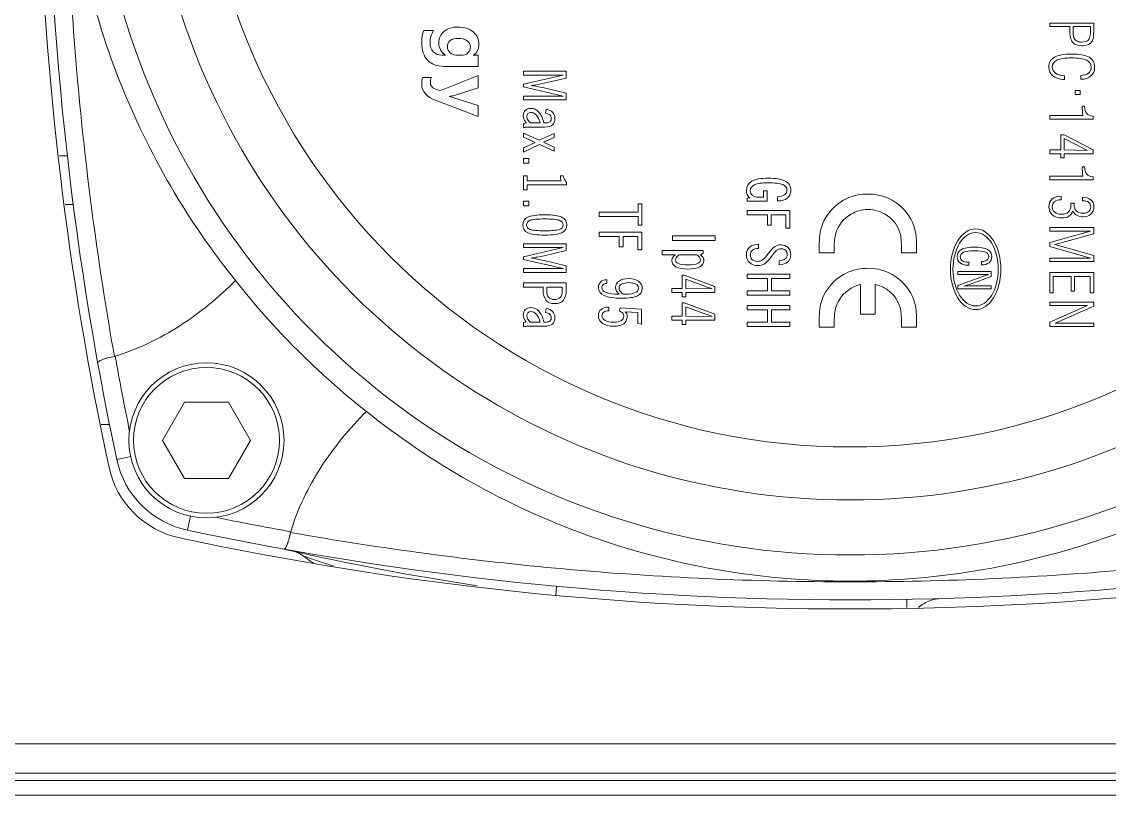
# Model space of a CAD drawing. Header units: millimetres. Extents: x 206 to 1899, y -454 to 296.
# Drawn here: x 625.14 to 628.843, y 49.663 to 52.297 of the extents above; entities that cross this region are included whole.
import ezdxf

# ---------------------------------------------------------------- set-up
doc = ezdxf.new("R2010")
doc.units = ezdxf.units.MM
doc.layers.add('细实线', color=7, linetype='Continuous', lineweight=15)

msp = doc.modelspace()

# ---------------------------------------------------------------- linework, layer by layer
at = {"layer": '细实线', "linetype": 'Continuous', "lineweight": 9}
for p, q in [((628.6401, 52.2925), (628.6401, 52.2805)), ((628.7899, 52.2925), (628.6401, 52.2925)), ((628.7899, 52.264), (628.7899, 52.2925)), ((626.542, 52.2676), (626.5095, 52.2676)), ((628.6401, 52.2805), (628.7085, 52.2805)), ((628.7085, 52.2805), (628.7085, 52.27)), ((628.7199, 52.2621), (628.7199, 52.2805)), ((628.7199, 52.2805), (628.7789, 52.2805)), ((628.7789, 52.2805), (628.7789, 52.266)), ((626.5825, 52.1833), (626.5714, 52.1833)), ((626.6366, 52.1829), (626.6252, 52.1829)), ((626.6935, 52.1833), (626.6776, 52.1833)), ((626.6935, 52.1453), (626.6935, 52.1833)), ((626.5775, 52.1453), (626.6935, 52.1453)), ((626.5355, 52.1074), (626.505, 52.1074)), ((626.5634, 52.0614), (626.6935, 52.1141)), ((626.6935, 52.0719), (626.6935, 52.1141)), ((626.8486, 52.1287), (626.8486, 52.1156)), ((626.994, 52.1287), (626.8486, 52.1287)), ((626.8486, 52.0846), (626.9836, 52.1156)), ((626.8486, 52.1156), (626.9836, 52.1156)), ((626.994, 52.1055), (626.9184, 52.0881)), ((626.994, 52.1055), (626.994, 52.1287)), ((628.6904, 52.1003), (628.6904, 52.113)), ((628.7466, 52.1141), (628.7467, 52.1013)), ((626.5463, 52.0686), (626.5634, 52.0614)), ((626.6935, 52.0719), (626.6118, 52.0465)), ((626.8486, 52.0846), (626.8486, 52.0754)), ((626.9836, 52.0441), (626.8486, 52.0754)), ((626.9182, 52.0717), (626.994, 52.0541)), ((626.6935, 51.9747), (626.5514, 52.0285)), ((626.5952, 52.0424), (626.5952, 52.043)), ((626.6116, 52.0385), (626.6935, 52.0124)), ((626.8486, 52.0441), (626.8486, 52.0308)), ((626.9836, 52.0441), (626.8486, 52.0441)), ((626.8486, 52.0308), (626.994, 52.0308)), ((626.994, 52.0308), (626.994, 52.0541)), ((628.7272, 52.0627), (628.7272, 52.0494)), ((628.7439, 52.0627), (628.7272, 52.0627)), ((628.7272, 52.0494), (628.7439, 52.0494)), ((628.7439, 52.0494), (628.7439, 52.0627)), ((626.6935, 51.9747), (626.6935, 52.0124)), ((626.9234, 51.9854), (626.9255, 51.9989)), ((628.759, 52.0095), (628.7514, 52.0095)), ((628.6401, 51.9782), (628.6401, 51.9659)), ((628.753, 51.9782), (628.6401, 51.9781)), ((628.6401, 51.9659), (628.7877, 51.9659)), ((628.7877, 51.9659), (628.7877, 51.9754)), ((626.8486, 51.9511), (626.8579, 51.9528)), ((626.8486, 51.9511), (626.8486, 51.9369)), ((626.8486, 51.9175), (626.8486, 51.9042)), ((626.8486, 51.9175), (626.9015, 51.8934)), ((626.9047, 51.9528), (626.8708, 51.9528)), ((626.8727, 51.9387), (626.9203, 51.9387)), ((626.9015, 51.8934), (626.9529, 51.9169)), ((626.9245, 51.9528), (626.918, 51.9528)), ((626.9529, 51.9024), (626.9529, 51.9169)), ((626.8886, 51.8857), (626.8486, 51.9042)), ((626.8486, 51.8679), (626.8886, 51.8857)), ((626.9529, 51.9024), (626.9163, 51.8868)), ((626.9163, 51.8868), (626.9529, 51.8698)), ((628.6785, 51.9116), (628.6785, 51.8605)), ((628.6894, 51.9116), (628.6785, 51.9116)), ((628.6894, 51.9116), (628.7877, 51.8605)), ((628.6894, 51.8605), (628.6894, 51.899)), ((628.7685, 51.8592), (628.6894, 51.899)), ((626.9033, 51.8793), (626.8486, 51.8531)), ((626.8486, 51.8679), (626.8486, 51.8531)), ((626.9529, 51.8565), (626.9033, 51.8793)), ((626.9529, 51.8565), (626.9529, 51.8698)), ((628.6401, 51.8605), (628.6401, 51.8477)), ((628.6785, 51.8605), (628.6401, 51.8605)), ((628.6401, 51.8477), (628.6785, 51.8477)), ((628.6785, 51.8477), (628.6785, 51.8342)), ((628.6894, 51.8605), (628.7685, 51.8592)), ((628.6894, 51.8342), (628.6894, 51.8477)), ((628.6894, 51.8477), (628.7877, 51.8477)), ((628.7877, 51.8477), (628.7877, 51.8605)), ((625.2685, 51.84), (625.2884, 51.8403)), ((625.2685, 51.8402), (625.295, 51.8403)), ((625.2884, 51.8403), (625.295, 51.8403)), ((626.8486, 51.8311), (626.8486, 51.8152)), ((626.8665, 51.8311), (626.8486, 51.8311)), ((626.8486, 51.8152), (626.8665, 51.8152)), ((626.8665, 51.8152), (626.8665, 51.8311)), ((628.6785, 51.8342), (628.6894, 51.8342)), ((626.8486, 51.7729), (626.8486, 51.7252)), ((626.8606, 51.7729), (626.8486, 51.7729)), ((626.8606, 51.7556), (626.8606, 51.7729)), ((626.9748, 51.7729), (626.976, 51.7556)), ((626.9831, 51.7729), (626.9748, 51.7729)), ((628.6401, 51.7716), (628.6401, 51.7593)), ((628.753, 51.7716), (628.6401, 51.7715)), ((628.759, 51.8029), (628.7514, 51.8029)), ((628.7877, 51.7593), (628.7877, 51.7688)), ((626.976, 51.7556), (626.8606, 51.7556)), ((626.8606, 51.7252), (626.8606, 51.7417)), ((626.8606, 51.7417), (626.9944, 51.7417)), ((626.9944, 51.7417), (626.9944, 51.7498)), ((628.6401, 51.7593), (628.7877, 51.7593)), ((626.8486, 51.7252), (626.8606, 51.7252)), ((627.6103, 51.696), (627.6188, 51.6976)), ((627.6103, 51.696), (627.6103, 51.6856)), ((627.6654, 51.6996), (627.6483, 51.6996)), ((627.6654, 51.7208), (627.6654, 51.6996)), ((627.6785, 51.7208), (627.6654, 51.7208)), ((627.6785, 51.6856), (627.6785, 51.7208)), ((627.7131, 51.7012), (627.7131, 51.6868)), ((628.6797, 51.6912), (628.6797, 51.7032)), ((628.7513, 51.6998), (628.7513, 51.6877)), ((625.2882, 51.6752), (625.315, 51.6752)), ((626.8486, 51.6858), (626.8486, 51.6699)), ((626.8665, 51.6858), (626.8486, 51.6858)), ((626.8486, 51.6699), (626.8665, 51.6699)), ((626.8665, 51.6699), (626.8665, 51.6858)), ((627.2388, 51.6775), (627.2388, 51.6484)), ((627.2513, 51.6775), (627.2388, 51.6775)), ((627.2513, 51.6045), (627.2513, 51.6775)), ((627.6103, 51.6856), (627.6785, 51.6856)), ((628.7232, 51.6797), (628.7122, 51.6797)), ((628.7232, 51.6789), (628.7232, 51.6797)), ((627.1059, 51.6484), (627.1059, 51.6337)), ((627.2388, 51.6484), (627.1059, 51.6484)), ((627.1059, 51.6337), (627.2388, 51.6337)), ((627.2388, 51.6337), (627.2388, 51.6045)), ((627.6103, 51.6547), (627.6103, 51.6398)), ((627.7557, 51.6547), (627.6103, 51.6547)), ((627.6103, 51.6398), (627.6789, 51.6398)), ((627.6789, 51.6398), (627.6789, 51.6044)), ((627.6921, 51.6044), (627.6921, 51.6398)), ((627.6921, 51.6398), (627.7422, 51.6398)), ((627.7422, 51.6398), (627.7422, 51.5938)), ((627.7557, 51.5938), (627.7557, 51.6547)), ((627.2388, 51.6045), (627.2513, 51.6045)), ((627.6789, 51.6044), (627.6921, 51.6044)), ((627.7422, 51.5938), (627.7557, 51.5938)), ((628.6401, 51.5959), (628.6401, 51.5838)), ((628.7899, 51.5959), (628.6401, 51.5959)), ((628.6401, 51.5838), (628.7792, 51.5838)), ((628.6401, 51.5448), (628.7792, 51.5838)), ((628.7899, 51.575), (628.7899, 51.5959)), ((627.1059, 51.5809), (627.1059, 51.566)), ((627.2513, 51.5809), (627.1059, 51.5809)), ((627.1059, 51.566), (627.1744, 51.566)), ((627.1744, 51.566), (627.1744, 51.5306)), ((627.1877, 51.5306), (627.1877, 51.566)), ((627.1877, 51.566), (627.2378, 51.566)), ((627.2378, 51.566), (627.2378, 51.52)), ((627.2513, 51.52), (627.2513, 51.5809)), ((627.3558, 51.5675), (627.3558, 51.5527)), ((627.5012, 51.5675), (627.3558, 51.5675)), ((627.3558, 51.5527), (627.5012, 51.5527)), ((627.5012, 51.5527), (627.5012, 51.5675)), ((628.7899, 51.575), (628.6576, 51.5382)), ((626.8486, 51.541), (626.8486, 51.5279)), ((626.994, 51.541), (626.8486, 51.541)), ((626.8486, 51.5279), (626.9836, 51.5279)), ((626.8486, 51.4969), (626.9836, 51.5279)), ((626.994, 51.5178), (626.9184, 51.5004)), ((626.994, 51.5178), (626.994, 51.541)), ((627.1744, 51.5306), (627.1877, 51.5306)), ((627.2378, 51.52), (627.2513, 51.52)), ((627.3208, 51.518), (627.3208, 51.5039)), ((627.4602, 51.518), (627.3208, 51.518)), ((627.4602, 51.5085), (627.4602, 51.518)), ((627.6489, 51.5254), (627.6489, 51.5395)), ((627.855, 51.51), (627.9061, 51.51)), ((628.1356, 51.5209), (628.1356, 51.51)), ((628.1356, 51.51), (628.1871, 51.51)), ((628.6401, 51.5448), (628.6401, 51.5313)), ((628.7792, 51.4925), (628.6401, 51.5313)), ((628.6576, 51.5382), (628.7899, 51.5012)), ((626.8486, 51.4969), (626.8486, 51.4877)), ((626.9836, 51.4564), (626.8486, 51.4877)), ((626.9182, 51.484), (626.994, 51.4664)), ((627.3208, 51.5039), (627.3654, 51.5039)), ((627.3794, 51.5039), (627.4377, 51.5039)), ((627.4602, 51.5085), (627.4507, 51.5039)), ((627.7191, 51.4831), (627.7191, 51.4695)), ((628.3645, 51.4785), (628.3623, 51.4785)), ((628.3645, 51.468), (628.3645, 51.4785)), ((628.4074, 51.4804), (628.4074, 51.4691)), ((628.6401, 51.4925), (628.6401, 51.4805)), ((628.7792, 51.4925), (628.6401, 51.4925)), ((628.6401, 51.4805), (628.7899, 51.4805)), ((628.7899, 51.4805), (628.7899, 51.5012)), ((626.8486, 51.4564), (626.8486, 51.4431)), ((626.9836, 51.4564), (626.8486, 51.4564)), ((626.8486, 51.4431), (626.994, 51.4431)), ((626.994, 51.4431), (626.994, 51.4664)), ((627.6103, 51.4376), (627.6103, 51.4227)), ((627.7557, 51.4376), (627.6103, 51.4376)), ((627.7557, 51.4227), (627.7557, 51.4376)), ((628.3275, 51.4464), (628.3275, 51.4362)), ((628.4406, 51.4464), (628.3275, 51.4464)), ((628.3275, 51.4362), (628.4318, 51.4362)), ((628.3621, 51.468), (628.3645, 51.468)), ((628.4406, 51.4295), (628.4406, 51.4464)), ((628.6401, 51.4429), (628.6401, 51.3742)), ((628.7899, 51.4429), (628.6401, 51.4429)), ((628.7899, 51.3742), (628.7899, 51.4429)), ((626.8486, 51.4084), (626.8486, 51.3935)), ((626.994, 51.4084), (626.8486, 51.4084)), ((626.994, 51.384), (626.994, 51.4084)), ((627.132, 51.406), (627.132, 51.4186)), ((627.3884, 51.434), (627.3884, 51.3887)), ((627.3957, 51.434), (627.3884, 51.434)), ((627.3957, 51.434), (627.5002, 51.3951)), ((627.401, 51.3887), (627.401, 51.4199)), ((627.4657, 51.3962), (627.401, 51.4199)), ((627.6103, 51.4227), (627.6795, 51.4227)), ((627.6795, 51.4227), (627.6795, 51.3805)), ((627.6933, 51.3805), (627.6933, 51.4227)), ((627.6933, 51.4227), (627.7557, 51.4227)), ((627.9954, 51.4019), (627.9954, 51.3018)), ((628.0454, 51.3018), (628.0454, 51.4021)), ((628.3275, 51.3991), (628.4056, 51.4276)), ((628.3275, 51.3991), (628.3275, 51.3877)), ((628.4406, 51.4295), (628.3764, 51.4061)), ((628.6518, 51.3742), (628.6518, 51.4295)), ((628.6518, 51.4295), (628.7127, 51.4295)), ((628.7127, 51.4295), (628.7127, 51.3798)), ((628.7242, 51.3798), (628.7242, 51.4295)), ((628.7242, 51.4295), (628.7783, 51.4295)), ((628.7783, 51.4295), (628.7783, 51.3742)), ((626.8486, 51.3935), (626.9151, 51.3935)), ((626.9151, 51.3935), (626.9151, 51.384)), ((626.9274, 51.3808), (626.9274, 51.3935)), ((626.9274, 51.3935), (626.9805, 51.3935)), ((626.9805, 51.3935), (626.9805, 51.3808)), ((627.1882, 51.3699), (627.1875, 51.37)), ((627.3534, 51.3887), (627.3534, 51.3749)), ((627.3884, 51.3887), (627.3534, 51.3887)), ((627.3534, 51.3749), (627.3884, 51.3749)), ((627.3884, 51.3749), (627.3884, 51.3598)), ((627.401, 51.3887), (627.4902, 51.3874)), ((627.401, 51.3598), (627.401, 51.3749)), ((627.401, 51.3749), (627.5002, 51.3749)), ((627.4902, 51.3881), (627.4902, 51.3874)), ((627.5002, 51.3749), (627.5002, 51.3951)), ((627.6103, 51.3805), (627.6103, 51.3656)), ((627.6795, 51.3805), (627.6103, 51.3805)), ((627.6103, 51.3656), (627.7557, 51.3656)), ((627.7557, 51.3805), (627.6933, 51.3805)), ((627.7557, 51.3656), (627.7557, 51.3805)), ((628.3275, 51.3877), (628.4406, 51.3877)), ((628.4406, 51.3979), (628.373, 51.3979)), ((628.4406, 51.3877), (628.4406, 51.3979)), ((628.6401, 51.3742), (628.6518, 51.3742)), ((628.7127, 51.3798), (628.7242, 51.3798)), ((628.7783, 51.3742), (628.7899, 51.3742)), ((627.1392, 51.3252), (627.1375, 51.3252)), ((627.1392, 51.3128), (627.1392, 51.3252)), ((627.3884, 51.3598), (627.401, 51.3598)), ((627.3884, 51.34), (627.3884, 51.2948)), ((627.3957, 51.34), (627.3884, 51.34)), ((627.3957, 51.34), (627.5002, 51.3011)), ((627.401, 51.2948), (627.401, 51.3259)), ((627.4657, 51.3022), (627.401, 51.3259)), ((627.6103, 51.331), (627.6103, 51.3161)), ((627.7557, 51.331), (627.6103, 51.331)), ((627.7557, 51.3161), (627.7557, 51.331)), ((628.6401, 51.3424), (628.6401, 51.3305)), ((628.7899, 51.3424), (628.6401, 51.3424)), ((628.6401, 51.3305), (628.7683, 51.3305)), ((628.6401, 51.2737), (628.7683, 51.3305)), ((628.7899, 51.3281), (628.6592, 51.271)), ((628.7899, 51.3281), (628.7899, 51.3424)), ((626.9234, 51.307), (626.9255, 51.3206)), ((627.1756, 51.3115), (627.1776, 51.3226)), ((627.1776, 51.3226), (627.2503, 51.3178)), ((627.2376, 51.3068), (627.1949, 51.309)), ((627.2376, 51.3068), (627.2376, 51.2691)), ((627.2503, 51.2677), (627.2503, 51.3178)), ((627.3534, 51.2948), (627.3534, 51.2809)), ((627.3884, 51.2948), (627.3534, 51.2948)), ((627.401, 51.2948), (627.4902, 51.2934)), ((627.4902, 51.2941), (627.4902, 51.2934)), ((627.5002, 51.2809), (627.5002, 51.3011)), ((627.6103, 51.3161), (627.6795, 51.3161)), ((627.6795, 51.3161), (627.6795, 51.2738)), ((627.6933, 51.2738), (627.6933, 51.3161)), ((627.6933, 51.3161), (627.7557, 51.3161)), ((627.9954, 51.3018), (628.0454, 51.3018)), ((626.8486, 51.2728), (626.8579, 51.2745)), ((626.8486, 51.2728), (626.8486, 51.2586)), ((626.9047, 51.2745), (626.8708, 51.2745)), ((626.8727, 51.2604), (626.9203, 51.2604)), ((626.9245, 51.2745), (626.918, 51.2745)), ((627.2503, 51.2677), (627.2376, 51.2691)), ((627.3534, 51.2809), (627.3884, 51.2809)), ((627.3884, 51.2809), (627.3884, 51.2658)), ((627.3884, 51.2658), (627.401, 51.2658)), ((627.401, 51.2658), (627.401, 51.2809)), ((627.401, 51.2809), (627.5002, 51.2809)), ((627.6103, 51.2738), (627.6103, 51.2589)), ((627.6795, 51.2738), (627.6103, 51.2738)), ((627.6103, 51.2589), (627.7557, 51.2589)), ((627.7557, 51.2738), (627.6933, 51.2738)), ((627.7557, 51.2589), (627.7557, 51.2738)), ((627.855, 51.2571), (627.9061, 51.2571)), ((628.1356, 51.2681), (628.1356, 51.2571)), ((628.1356, 51.2571), (628.1871, 51.2571)), ((628.6401, 51.2737), (628.6401, 51.2591)), ((628.6401, 51.2591), (628.7899, 51.2591)), ((628.7899, 51.271), (628.6592, 51.271)), ((628.7899, 51.2591), (628.7899, 51.271)), ((625.694, 51.0011), (625.6192, 50.8715)), ((625.694, 51.0011), (625.8438, 51.0011)), ((625.9187, 50.8715), (625.8438, 51.0011)), ((625.4387, 50.9252), (625.4104, 50.9252)), ((625.6192, 50.8715), (625.694, 50.7418)), ((625.8438, 50.7418), (625.9187, 50.8715)), ((625.4633, 50.8064), (625.5113, 50.8166)), ((625.8438, 50.7418), (625.694, 50.7418)), ((625.7039, 50.5658), (625.714, 50.6135)), ((626.9611, 50.3745), (626.9583, 50.3439)), ((628.1539, 50.3301), (628.1539, 50.3021)), ((637.0102, 49.8377), (622.5789, 49.8377)), ((622.5289, 49.7377), (637.0602, 49.7377)), ((622.5039, 49.7127), (637.0852, 49.7127)), ((593.6477, 49.6627), (668.7977, 49.6627))]:
    msp.add_line(p, q, dxfattribs=at)
for centre, radius in [((627.9602, 53.0627), 2.2138), ((625.7689, 50.8715), 0.2641), ((625.7689, 50.8715), 0.2484)]:
    msp.add_circle(centre, radius, dxfattribs=at)
for centre, radius, start, end in [((636.0648, 53.0627), 10.839, 167.985, 192.015), ((627.9602, 53.0627), 2.5816, 132.7355, 47.2645), ((627.9602, 53.0627), 2.3942, 132.7355, 47.2645), ((636.0648, 53.0627), 10.8702, 170.90255, 192.125), ((626.7815, 52.731), 0.6576, 278.099, 280.0633), ((626.7939, 51.5417), 0.5444, 76.8036, 79.2576), ((626.8178, 52.5208), 0.4442, 280.1895, 283.0913), ((628.8997, 52.001), 0.1485, 184.3841, 188.8235), ((628.8997, 51.7944), 0.1485, 184.3841, 188.8235), ((626.7815, 52.1433), 0.6576, 278.099, 280.0633), ((626.7939, 50.954), 0.5444, 76.8036, 79.2576), ((626.8178, 51.9331), 0.4442, 280.1895, 283.0913), ((627.9602, 53.0627), 2.6629, 218.2048, 231.7952), ((628.3666, 51.1905), 0.2073, 92.2094, 95.084), ((625.4507, 51.1817), 0.0247, 280.7422, 287.0259), ((636.0648, 53.0627), 10.7765, 190.17966, 191.56523), ((625.7689, 50.8715), 0.3125, 192.015, 257.985), ((625.7426, 50.8451), 0.3125, 192.125, 257.875), ((627.9602, 61.1673), 10.7765, 258.43385, 259.82034), ((627.9602, 61.1673), 10.839, 257.985, 282.015), ((626.0792, 50.5533), 0.0247, 162.9753, 169.2591), ((627.9602, 61.1673), 10.8702, 257.875, 282.125), ((628.0727, 59.483), 9.2109, 257.20193, 261.37319), ((626.0265, 50.3752), 0.125, 55.0175, 79.8417), ((627.9602, 53.1386), 3.2478, 235.0175, 235.7687)]:
    msp.add_arc(centre, radius, start, end, dxfattribs=at)
for major_axis, ratio in [((0, 0.1375), 0.624011), ((0, 0.125), 0.618015)]:
    msp.add_ellipse((628.3879, 51.4544), major_axis=major_axis, ratio=ratio, dxfattribs=at)
for points, knots in [([(625.4553, 51.1575), (625.4051, 51.4407), (625.3251, 52.022), (625.2924, 52.608), (625.2881, 52.9065)], [0, 0, 0, 0, 0.490727, 1, 1, 1, 1]), ([(625.8677, 51.4158), (625.7868, 51.5165), (625.6367, 51.7347), (625.4611, 52.0973), (625.3408, 52.4922), (625.3025, 52.7675), (625.2942, 52.9063)], [0, 0, 0, 0, 0.239048, 0.488049, 0.742647, 1, 1, 1, 1]), ([(626.5828, 52.1836), (626.5827, 52.1836), (626.5826, 52.1837), (626.5824, 52.1838), (626.5674, 52.193), (626.5599, 52.2067), (626.5599, 52.2249)], [0, 0, 0, 0, 0.004921, 0.005645, 0.011965, 1, 1, 1, 1]), ([(626.6966, 52.2199), (626.6966, 52.2039), (626.6903, 52.1918), (626.6777, 52.1837), (626.6775, 52.1836), (626.6774, 52.1836), (626.6773, 52.1835)], [0, 0, 0, 0, 0.984278, 0.994122, 0.994762, 1, 1, 1, 1]), ([(628.7724, 51.6822), (628.7675, 51.6859), (628.7606, 51.6878), (628.7515, 51.6877), (628.7513, 51.6877)], [0, 0, 0, 0, 0.978096, 1, 1, 1, 1]), ([(625.4579, 51.1581), (625.5356, 51.1819), (625.684, 51.254), (625.81, 51.3585), (625.8677, 51.4158)], [0, 0, 0, 0, 0.499717, 1, 1, 1, 1]), ([(625.4553, 51.1575), (625.4477, 51.1561), (625.4367, 51.1536), (625.423, 51.1495), (625.4145, 51.1465), (625.4076, 51.1435), (625.4026, 51.1406), (625.3994, 51.138), (625.3985, 51.1358), (625.3986, 51.1349)], [0, 0, 0, 0, 0.371411, 0.537743, 0.683356, 0.803833, 0.896081, 0.959565, 1, 1, 1, 1]), ([(626.3133, 50.9702), (626.256, 50.9125), (626.1774, 50.8176), (626.0974, 50.6755), (626.0675, 50.5994), (626.0556, 50.5605)], [0, 0, 0, 0, 0.499734, 0.749889, 1, 1, 1, 1]), ([(626.3133, 50.9702), (626.4236, 50.8816), (626.6643, 50.7186), (627.0662, 50.5346), (627.5042, 50.4185), (627.9601, 50.3789), (628.4161, 50.4185), (628.8541, 50.5346), (629.2561, 50.7186), (629.4968, 50.8816), (629.6071, 50.9702)], [0, 0, 0, 0, 0.119453, 0.244093, 0.371466, 0.499989, 0.628515, 0.755891, 0.880538, 1, 1, 1, 1]), ([(626.0324, 50.5012), (626.0332, 50.501), (626.0354, 50.502), (626.038, 50.5052), (626.0409, 50.5102), (626.0439, 50.517), (626.047, 50.5256), (626.051, 50.5393), (626.0535, 50.5502), (626.0549, 50.5579)], [0, 0, 0, 0, 0.040433, 0.103914, 0.196159, 0.316638, 0.462256, 0.628595, 1, 1, 1, 1]), ([(629.8654, 50.5579), (629.5571, 50.5032), (628.9236, 50.4183), (627.9602, 50.3749), (626.9967, 50.4183), (626.3633, 50.5032), (626.0549, 50.5579)], [0, 0, 0, 0, 0.245354, 0.500004, 0.754655, 1, 1, 1, 1]), ([(626.0981, 50.4776), (626.1013, 50.4766), (626.1124, 50.4727), (626.1342, 50.4654), (626.1649, 50.4551), (626.1878, 50.4476), (626.1999, 50.4437)], [0, 0, 0, 0, 0.09324, 0.327423, 0.642717, 1, 1, 1, 1]), ([(628.1929, 50.3021), (628.2042, 50.3117), (628.2297, 50.3268), (628.2587, 50.3325), (628.2727, 50.3329)], [0, 0, 0, 0, 0.514638, 1, 1, 1, 1])]:
    msp.add_open_spline(points, degree=3, knots=knots, dxfattribs=at)
for points in [[(626.5019, 52.2256), (626.5019, 52.2432), (626.5044, 52.2572), (626.5095, 52.2676)], [(626.542, 52.2676), (626.5341, 52.254), (626.5302, 52.2404), (626.5302, 52.2267)], [(626.5599, 52.2249), (626.5599, 52.2413), (626.5658, 52.2545), (626.5775, 52.2643)], [(626.5775, 52.2643), (626.5892, 52.2742), (626.6049, 52.2791), (626.6245, 52.2791)], [(626.6245, 52.2791), (626.6464, 52.2791), (626.6639, 52.2736), (626.677, 52.2628)], [(626.677, 52.2628), (626.6901, 52.2519), (626.6966, 52.2376), (626.6966, 52.2199)], [(628.718, 52.2274), (628.7117, 52.2355), (628.7085, 52.2497), (628.7085, 52.27)], [(628.7199, 52.2621), (628.7199, 52.256), (628.7204, 52.2512), (628.7211, 52.2478)], [(628.7725, 52.2354), (628.7768, 52.2405), (628.7789, 52.2507), (628.7789, 52.266)], [(628.7899, 52.264), (628.7899, 52.253), (628.7893, 52.245), (628.7881, 52.24)], [(626.5215, 52.166), (626.5085, 52.1798), (626.5019, 52.1997), (626.5019, 52.2256)], [(626.5302, 52.2267), (626.5302, 52.2131), (626.5339, 52.2024), (626.5411, 52.1947)], [(626.599, 52.2328), (626.5924, 52.2276), (626.5891, 52.2207), (626.5891, 52.2122)], [(626.6259, 52.2406), (626.6145, 52.2406), (626.6056, 52.238), (626.599, 52.2328)], [(626.6565, 52.2325), (626.6492, 52.2379), (626.6391, 52.2406), (626.6259, 52.2406)], [(626.6674, 52.2105), (626.6674, 52.2198), (626.6638, 52.2271), (626.6565, 52.2325)], [(628.7505, 52.2153), (628.7352, 52.2153), (628.7244, 52.2194), (628.718, 52.2274)], [(628.7211, 52.2478), (628.7219, 52.2444), (628.7232, 52.2413), (628.7249, 52.2387)], [(628.7249, 52.2387), (628.7273, 52.235), (628.7305, 52.2323), (628.7345, 52.2305)], [(628.7345, 52.2305), (628.7386, 52.2287), (628.7435, 52.2278), (628.7493, 52.2278)], [(628.7493, 52.2278), (628.7605, 52.2278), (628.7683, 52.2303), (628.7725, 52.2354)], [(628.7688, 52.2184), (628.7635, 52.2163), (628.7574, 52.2153), (628.7505, 52.2153)], [(628.7817, 52.2274), (628.7784, 52.2235), (628.774, 52.2205), (628.7688, 52.2184)], [(628.7881, 52.24), (628.7868, 52.235), (628.7847, 52.2309), (628.7817, 52.2274)], [(626.5411, 52.1947), (626.5484, 52.1871), (626.5585, 52.1833), (626.5714, 52.1833)], [(626.5891, 52.2122), (626.5891, 52.2035), (626.5925, 52.1965), (626.5991, 52.1911)], [(626.5991, 52.1911), (626.6059, 52.1856), (626.6145, 52.1829), (626.6252, 52.1829)], [(626.6366, 52.1829), (626.6453, 52.1829), (626.6526, 52.1855), (626.6585, 52.1908)], [(626.6585, 52.1908), (626.6644, 52.196), (626.6674, 52.2025), (626.6674, 52.2105)], [(628.6371, 52.1427), (628.6371, 52.1579), (628.6434, 52.1691), (628.656, 52.1762)], [(628.656, 52.1762), (628.6686, 52.1834), (628.6883, 52.187), (628.7152, 52.187)], [(628.7152, 52.187), (628.7419, 52.187), (628.7616, 52.1834), (628.7742, 52.1762)], [(628.7742, 52.1762), (628.7867, 52.1691), (628.793, 52.1579), (628.793, 52.1427)], [(626.5775, 52.1453), (626.5533, 52.1453), (626.5347, 52.1522), (626.5215, 52.166)], [(628.6506, 52.1128), (628.6416, 52.12), (628.6371, 52.13), (628.6371, 52.1427)], [(628.6649, 52.1663), (628.6541, 52.1612), (628.6487, 52.1533), (628.6487, 52.1427)], [(628.6487, 52.1427), (628.6487, 52.1341), (628.6524, 52.1272), (628.6596, 52.122)], [(628.7151, 52.1739), (628.6924, 52.1739), (628.6757, 52.1713), (628.6649, 52.1663)], [(628.7653, 52.1663), (628.7546, 52.1713), (628.7379, 52.1739), (628.7151, 52.1739)], [(628.7815, 52.1427), (628.7815, 52.1533), (628.7761, 52.1612), (628.7653, 52.1663)], [(628.7723, 52.1224), (628.7785, 52.1274), (628.7815, 52.1342), (628.7815, 52.1427)], [(628.793, 52.1427), (628.793, 52.1301), (628.7889, 52.1201), (628.7807, 52.1128)], [(626.5019, 52.0846), (626.5019, 52.0944), (626.503, 52.102), (626.505, 52.1074)], [(626.5355, 52.1074), (626.5326, 52.1023), (626.5312, 52.0967), (626.5312, 52.0906)], [(628.6904, 52.1003), (628.6728, 52.1015), (628.6596, 52.1056), (628.6506, 52.1128)], [(628.6596, 52.122), (628.6668, 52.1168), (628.6771, 52.1138), (628.6904, 52.113)], [(628.7466, 52.1141), (628.7577, 52.1147), (628.7663, 52.1174), (628.7723, 52.1224)], [(628.7807, 52.1128), (628.7725, 52.1054), (628.7612, 52.1016), (628.7467, 52.1013)], [(626.5514, 52.0285), (626.5184, 52.0409), (626.5019, 52.0596), (626.5019, 52.0846)], [(626.5312, 52.0906), (626.5312, 52.0802), (626.5362, 52.0729), (626.5463, 52.0686)], [(626.8741, 52.08), (626.881, 52.0791), (626.888, 52.0779), (626.8954, 52.0766)], [(626.6118, 52.0465), (626.6068, 52.0449), (626.6013, 52.0438), (626.5952, 52.043)], [(626.5952, 52.0424), (626.5993, 52.0418), (626.6048, 52.0405), (626.6116, 52.0385)], [(626.8475, 51.9767), (626.8475, 51.9846), (626.8499, 51.9908), (626.8546, 51.9953)], [(626.8546, 51.9953), (626.8593, 51.9998), (626.8657, 52.0021), (626.8739, 52.0021)], [(626.8739, 52.0021), (626.8841, 52.0021), (626.893, 51.9979), (626.9005, 51.9894)], [(626.9255, 51.9989), (626.9352, 51.9973), (626.9425, 51.9939), (626.9476, 51.9888)], [(628.7511, 52.0015), (628.7511, 52.0036), (628.7511, 52.0053), (628.7512, 52.0063)], [(628.7517, 51.9897), (628.7514, 51.9935), (628.7512, 51.9974), (628.7511, 52.0015)], [(628.7512, 52.0063), (628.7512, 52.0074), (628.7513, 52.0085), (628.7514, 52.0095)], [(628.759, 52.0095), (628.7595, 51.9982), (628.7618, 51.9899), (628.7662, 51.9847)], [(626.8502, 51.964), (626.8484, 51.9681), (626.8475, 51.9723), (626.8475, 51.9767)], [(626.8579, 51.9528), (626.8546, 51.9562), (626.852, 51.96), (626.8502, 51.964)], [(626.8636, 51.9843), (626.861, 51.9816), (626.8596, 51.9784), (626.8596, 51.9743)], [(626.8596, 51.9743), (626.8596, 51.9712), (626.8606, 51.9677), (626.8625, 51.964)], [(626.8625, 51.964), (626.8644, 51.9603), (626.8672, 51.9565), (626.8708, 51.9528)], [(626.8737, 51.9882), (626.8696, 51.9882), (626.8663, 51.9869), (626.8636, 51.9843)], [(626.8928, 51.9789), (626.8873, 51.9851), (626.881, 51.9882), (626.8737, 51.9882)], [(626.9047, 51.9528), (626.9022, 51.964), (626.8982, 51.9727), (626.8928, 51.9789)], [(626.9005, 51.9894), (626.9081, 51.981), (626.9139, 51.9688), (626.918, 51.9528)], [(626.9385, 51.9796), (626.9355, 51.9822), (626.9305, 51.9841), (626.9234, 51.9854)], [(626.9245, 51.9528), (626.9312, 51.9528), (626.9359, 51.954), (626.9388, 51.9565)], [(626.9431, 51.9684), (626.9431, 51.9732), (626.9416, 51.977), (626.9385, 51.9796)], [(626.9388, 51.9565), (626.9417, 51.9589), (626.9431, 51.9629), (626.9431, 51.9684)], [(626.9552, 51.9687), (626.9552, 51.9582), (626.9524, 51.9506), (626.947, 51.9458)], [(626.9476, 51.9888), (626.9526, 51.9836), (626.9552, 51.977), (626.9552, 51.9687)], [(628.7662, 51.9847), (628.7705, 51.9795), (628.7777, 51.9764), (628.7877, 51.9754)], [(626.8604, 51.9383), (626.8564, 51.938), (626.8525, 51.9376), (626.8486, 51.9369)], [(626.8727, 51.9387), (626.8685, 51.9387), (626.8644, 51.9386), (626.8604, 51.9383)], [(626.947, 51.9458), (626.9415, 51.9411), (626.9327, 51.9387), (626.9203, 51.9387)], [(626.9831, 51.7729), (626.9847, 51.7681), (626.9864, 51.7638), (626.9883, 51.76)], [(628.7511, 51.7949), (628.7511, 51.797), (628.7511, 51.7987), (628.7512, 51.7997)], [(628.7517, 51.7831), (628.7514, 51.7869), (628.7512, 51.7908), (628.7511, 51.7949)], [(628.7512, 51.7997), (628.7512, 51.8008), (628.7513, 51.8019), (628.7514, 51.8029)], [(628.759, 51.8029), (628.7595, 51.7916), (628.7618, 51.7833), (628.7662, 51.7781)], [(628.7662, 51.7781), (628.7705, 51.7729), (628.7777, 51.7698), (628.7877, 51.7688)], [(626.9883, 51.76), (626.9901, 51.7562), (626.9922, 51.7528), (626.9944, 51.7498)], [(627.6075, 51.7229), (627.6075, 51.7368), (627.6136, 51.7471), (627.6259, 51.754)], [(627.6352, 51.7421), (627.6256, 51.7377), (627.6207, 51.7308), (627.6207, 51.7212)], [(627.6259, 51.754), (627.6382, 51.761), (627.6566, 51.7644), (627.6811, 51.7644)], [(627.6815, 51.7487), (627.6603, 51.7487), (627.6449, 51.7465), (627.6352, 51.7421)], [(627.6811, 51.7644), (627.7076, 51.7644), (627.7272, 51.761), (627.7398, 51.7543)], [(627.731, 51.7427), (627.7212, 51.7467), (627.7047, 51.7487), (627.6815, 51.7487)], [(627.7456, 51.723), (627.7456, 51.7321), (627.7408, 51.7387), (627.731, 51.7427)], [(627.7398, 51.7543), (627.7524, 51.7475), (627.7587, 51.737), (627.7587, 51.7227)], [(627.6102, 51.7086), (627.6084, 51.7127), (627.6075, 51.7175), (627.6075, 51.7229)], [(627.6188, 51.6976), (627.6149, 51.7009), (627.6121, 51.7045), (627.6102, 51.7086)], [(627.6207, 51.7212), (627.6207, 51.7145), (627.6232, 51.7092), (627.6281, 51.7054)], [(627.6281, 51.7054), (627.633, 51.7015), (627.6397, 51.6996), (627.6483, 51.6996)], [(627.7131, 51.7012), (627.7237, 51.7018), (627.7318, 51.7039), (627.7373, 51.7076)], [(627.7466, 51.6964), (627.7385, 51.69), (627.7273, 51.6868), (627.7131, 51.6868)], [(627.7373, 51.7076), (627.7429, 51.7113), (627.7456, 51.7164), (627.7456, 51.723)], [(627.7587, 51.7227), (627.7587, 51.7116), (627.7547, 51.7028), (627.7466, 51.6964)], [(627.8913, 51.6495), (627.9089, 51.6714), (627.9306, 51.6876), (627.9563, 51.6982)], [(627.9563, 51.6982), (627.9759, 51.7062), (627.9972, 51.7103), (628.0202, 51.7103)], [(628.0202, 51.7103), (628.0697, 51.7103), (628.1109, 51.6926), (628.1439, 51.6573)], [(628.6485, 51.6935), (628.656, 51.6999), (628.6664, 51.7031), (628.6797, 51.7032)], [(628.7513, 51.6998), (628.7638, 51.6995), (628.7735, 51.6965), (628.7804, 51.6907)], [(628.0204, 51.6575), (627.9998, 51.6575), (627.981, 51.6524), (627.964, 51.6422)], [(628.0876, 51.6365), (628.068, 51.6505), (628.0456, 51.6575), (628.0204, 51.6575)], [(628.6373, 51.6672), (628.6373, 51.6784), (628.641, 51.6872), (628.6485, 51.6935)], [(628.6489, 51.6391), (628.6412, 51.6459), (628.6373, 51.6553), (628.6373, 51.6672)], [(628.657, 51.6845), (628.6515, 51.6802), (628.6487, 51.6744), (628.6487, 51.667)], [(628.6487, 51.667), (628.6487, 51.6593), (628.6516, 51.6532), (628.6574, 51.6486)], [(628.6797, 51.6912), (628.67, 51.691), (628.6624, 51.6887), (628.657, 51.6845)], [(628.7046, 51.6494), (628.7097, 51.6545), (628.7123, 51.6625), (628.7123, 51.6734)], [(628.7123, 51.6773), (628.7122, 51.6782), (628.7122, 51.679), (628.7122, 51.6797)], [(628.7123, 51.6773), (628.7123, 51.6764), (628.7123, 51.6751), (628.7123, 51.6734)], [(628.7232, 51.6789), (628.7232, 51.6673), (628.7256, 51.6587), (628.7306, 51.6533)], [(628.7797, 51.6666), (628.7797, 51.6733), (628.7773, 51.6785), (628.7724, 51.6822)], [(628.773, 51.6508), (628.7774, 51.6546), (628.7797, 51.6599), (628.7797, 51.6666)], [(628.7804, 51.6907), (628.7873, 51.685), (628.7907, 51.6771), (628.7907, 51.667)], [(628.7907, 51.667), (628.7907, 51.6567), (628.7874, 51.6485), (628.7807, 51.6423)], [(626.8461, 51.6052), (626.8461, 51.6177), (626.8517, 51.6265), (626.8628, 51.6318)], [(626.8716, 51.621), (626.8629, 51.6181), (626.8586, 51.6128), (626.8586, 51.6052)], [(626.8628, 51.6318), (626.874, 51.637), (626.8933, 51.6396), (626.9208, 51.6396)], [(626.9208, 51.6256), (626.8966, 51.6256), (626.8802, 51.6241), (626.8716, 51.621)], [(626.9208, 51.6396), (626.9484, 51.6396), (626.9678, 51.637), (626.9789, 51.6317)], [(626.9699, 51.621), (626.9613, 51.6241), (626.9449, 51.6256), (626.9208, 51.6256)], [(626.9829, 51.6052), (626.9829, 51.6128), (626.9786, 51.6181), (626.9699, 51.621)], [(626.9789, 51.6317), (626.99, 51.6265), (626.9956, 51.6176), (626.9956, 51.6052)], [(627.8572, 51.5693), (627.8602, 51.5984), (627.8716, 51.6252), (627.8913, 51.6495)], [(627.964, 51.6422), (627.938, 51.6266), (627.9208, 51.6048), (627.9121, 51.5768)], [(628.1309, 51.5756), (628.1237, 51.6008), (628.1092, 51.6212), (628.0876, 51.6365)], [(628.1439, 51.6573), (628.1689, 51.6302), (628.1829, 51.5993), (628.1856, 51.5647)], [(628.681, 51.6288), (628.6674, 51.6288), (628.6568, 51.6322), (628.6489, 51.6391)], [(628.6574, 51.6486), (628.6632, 51.644), (628.6709, 51.6417), (628.6806, 51.6417)], [(628.6806, 51.6417), (628.6915, 51.6417), (628.6995, 51.6443), (628.7046, 51.6494)], [(628.7054, 51.6347), (628.6992, 51.6308), (628.691, 51.6288), (628.681, 51.6288)], [(628.7189, 51.653), (628.7162, 51.6447), (628.7116, 51.6386), (628.7054, 51.6347)], [(628.7327, 51.6381), (628.7267, 51.6414), (628.7221, 51.6464), (628.7189, 51.653)], [(628.7306, 51.6533), (628.7356, 51.6478), (628.7434, 51.6451), (628.7541, 51.6451)], [(628.7541, 51.633), (628.7458, 51.633), (628.7387, 51.6347), (628.7327, 51.6381)], [(628.7541, 51.6451), (628.7622, 51.6451), (628.7685, 51.647), (628.773, 51.6508)], [(628.7807, 51.6423), (628.774, 51.6361), (628.7652, 51.633), (628.7541, 51.633)], [(626.8628, 51.5786), (626.8517, 51.5838), (626.8461, 51.5927), (626.8461, 51.6052)], [(626.8586, 51.6052), (626.8586, 51.5977), (626.8629, 51.5925), (626.8714, 51.5896)], [(626.8714, 51.5896), (626.88, 51.5866), (626.8964, 51.5851), (626.9208, 51.5851)], [(626.9208, 51.5851), (626.9451, 51.5851), (626.9616, 51.5866), (626.9701, 51.5896)], [(626.9701, 51.5896), (626.9787, 51.5925), (626.9829, 51.5977), (626.9829, 51.6052)], [(626.9956, 51.6052), (626.9956, 51.5927), (626.99, 51.5838), (626.9789, 51.5786)], [(626.9208, 51.5707), (626.8932, 51.5707), (626.8739, 51.5733), (626.8628, 51.5786)], [(626.9789, 51.5786), (626.9678, 51.5733), (626.9484, 51.5707), (626.9208, 51.5707)], [(627.855, 51.51), (627.8552, 51.5379), (627.8559, 51.5576), (627.8572, 51.5693)], [(627.9121, 51.5768), (627.9082, 51.5643), (627.9063, 51.547), (627.9063, 51.5248)], [(628.1356, 51.5209), (628.1356, 51.5469), (628.134, 51.565), (628.1309, 51.5756)], [(628.1856, 51.5647), (628.1866, 51.5527), (628.1871, 51.5345), (628.1871, 51.51)], [(627.6075, 51.5026), (627.6075, 51.5141), (627.6111, 51.5231), (627.6183, 51.5295)], [(627.6183, 51.5295), (627.6255, 51.5359), (627.6357, 51.5393), (627.6489, 51.5395)], [(627.6278, 51.5189), (627.6232, 51.5152), (627.6209, 51.5096), (627.6209, 51.5022)], [(627.6489, 51.5254), (627.6394, 51.5248), (627.6323, 51.5227), (627.6278, 51.5189)], [(627.6831, 51.509), (627.6916, 51.5205), (627.6988, 51.5281), (627.7048, 51.5317)], [(627.7086, 51.5169), (627.7052, 51.5136), (627.701, 51.5087), (627.6961, 51.5021)], [(627.7048, 51.5317), (627.7108, 51.5354), (627.7178, 51.5373), (627.7258, 51.5373)], [(627.7166, 51.5221), (627.7136, 51.5209), (627.711, 51.5191), (627.7086, 51.5169)], [(627.7258, 51.524), (627.7227, 51.524), (627.7196, 51.5233), (627.7166, 51.5221)], [(627.7258, 51.5373), (627.7351, 51.5373), (627.7429, 51.5342), (627.7491, 51.5281)], [(627.7406, 51.5187), (627.7369, 51.5222), (627.732, 51.524), (627.7258, 51.524)], [(627.7461, 51.5044), (627.7461, 51.5104), (627.7442, 51.5151), (627.7406, 51.5187)], [(627.7491, 51.5281), (627.7554, 51.5219), (627.7585, 51.5142), (627.7585, 51.505)], [(627.9063, 51.5248), (627.9062, 51.5222), (627.9061, 51.5173), (627.9061, 51.51)], [(628.3253, 51.4976), (628.3253, 51.5081), (628.3301, 51.5161), (628.3397, 51.5214)], [(628.3468, 51.5122), (628.3394, 51.5088), (628.3356, 51.5032), (628.3356, 51.4954)], [(628.3397, 51.5214), (628.3493, 51.5268), (628.3636, 51.5295), (628.3826, 51.5295)], [(628.3836, 51.5174), (628.3666, 51.5174), (628.3543, 51.5157), (628.3468, 51.5122)], [(628.3826, 51.5295), (628.4032, 51.5295), (628.4184, 51.5268), (628.4282, 51.5216)], [(628.4213, 51.5127), (628.4136, 51.5158), (628.401, 51.5174), (628.3836, 51.5174)], [(628.4327, 51.4972), (628.4327, 51.5044), (628.4289, 51.5095), (628.4213, 51.5127)], [(628.4282, 51.5216), (628.438, 51.5163), (628.4429, 51.5081), (628.4429, 51.4971)], [(626.8741, 51.4923), (626.881, 51.4914), (626.888, 51.4902), (626.8954, 51.4889)], [(627.3534, 51.4836), (627.3534, 51.4871), (627.3544, 51.4906), (627.3564, 51.494)], [(627.3675, 51.4624), (627.3581, 51.4673), (627.3534, 51.4744), (627.3534, 51.4836)], [(627.3564, 51.494), (627.3584, 51.4974), (627.3614, 51.5007), (627.3654, 51.5039)], [(627.3694, 51.4952), (627.3671, 51.4923), (627.366, 51.4893), (627.366, 51.4862)], [(627.366, 51.4862), (627.366, 51.4804), (627.3694, 51.4761), (627.3762, 51.4735)], [(627.3794, 51.5039), (627.3749, 51.501), (627.3716, 51.4981), (627.3694, 51.4952)], [(627.3762, 51.4735), (627.383, 51.4708), (627.394, 51.4695), (627.4093, 51.4695)], [(627.4093, 51.4695), (627.4238, 51.4695), (627.4343, 51.4709), (627.441, 51.4735)], [(627.4476, 51.4952), (627.4455, 51.4981), (627.4421, 51.501), (627.4377, 51.5039)], [(627.441, 51.4735), (627.4476, 51.4762), (627.4509, 51.4804), (627.4509, 51.4862)], [(627.4509, 51.4862), (627.4509, 51.4893), (627.4498, 51.4923), (627.4476, 51.4952)], [(627.4626, 51.4834), (627.4626, 51.4743), (627.4579, 51.4673), (627.4485, 51.4624)], [(627.4507, 51.5039), (627.4547, 51.5006), (627.4577, 51.4972), (627.4597, 51.4938)], [(627.4597, 51.4938), (627.4616, 51.4904), (627.4626, 51.487), (627.4626, 51.4834)], [(627.6179, 51.4767), (627.6109, 51.4832), (627.6075, 51.4918), (627.6075, 51.5026)], [(627.6457, 51.4668), (627.6342, 51.4668), (627.6249, 51.4701), (627.6179, 51.4767)], [(627.6209, 51.5022), (627.6209, 51.4959), (627.6231, 51.4907), (627.6275, 51.4868)], [(627.6275, 51.4868), (627.6319, 51.4829), (627.6377, 51.4809), (627.645, 51.4809)], [(627.645, 51.4809), (627.6514, 51.4809), (627.6572, 51.4827), (627.6625, 51.4864)], [(627.6625, 51.4864), (627.6677, 51.49), (627.6746, 51.4976), (627.6831, 51.509)], [(627.6867, 51.4897), (627.6801, 51.4815), (627.6736, 51.4756), (627.6673, 51.4721)], [(627.6961, 51.5021), (627.6912, 51.4955), (627.6881, 51.4914), (627.6867, 51.4897)], [(627.7191, 51.4831), (627.728, 51.4838), (627.7347, 51.4859), (627.7393, 51.4894)], [(627.7482, 51.4794), (627.7412, 51.4731), (627.7316, 51.4699), (627.7191, 51.4695)], [(627.7393, 51.4894), (627.7438, 51.493), (627.7461, 51.498), (627.7461, 51.5044)], [(627.7585, 51.505), (627.7585, 51.4942), (627.7551, 51.4856), (627.7482, 51.4794)], [(628.3349, 51.4757), (628.3285, 51.4808), (628.3253, 51.4881), (628.3253, 51.4976)], [(628.3621, 51.468), (628.3503, 51.468), (628.3413, 51.4706), (628.3349, 51.4757)], [(628.3356, 51.4954), (628.3356, 51.4901), (628.338, 51.486), (628.3427, 51.483)], [(628.3427, 51.483), (628.3474, 51.48), (628.3539, 51.4785), (628.3623, 51.4785)], [(628.4074, 51.4804), (628.4157, 51.4808), (628.422, 51.4824), (628.4263, 51.4853)], [(628.4335, 51.4766), (628.4272, 51.4716), (628.4185, 51.4691), (628.4074, 51.4691)], [(628.4263, 51.4853), (628.4306, 51.4882), (628.4327, 51.4921), (628.4327, 51.4972)], [(628.4429, 51.4971), (628.4429, 51.4884), (628.4397, 51.4816), (628.4335, 51.4766)], [(627.4081, 51.455), (627.3904, 51.455), (627.3769, 51.4575), (627.3675, 51.4624)], [(627.4485, 51.4624), (627.4392, 51.4575), (627.4257, 51.455), (627.4081, 51.455)], [(627.6673, 51.4721), (627.6609, 51.4686), (627.6537, 51.4668), (627.6457, 51.4668)], [(627.8913, 51.3966), (627.9089, 51.4185), (627.9306, 51.4347), (627.9563, 51.4453)], [(627.9563, 51.4453), (627.9759, 51.4533), (627.9972, 51.4574), (628.0202, 51.4574)], [(628.0202, 51.4574), (628.0697, 51.4574), (628.1109, 51.4397), (628.1439, 51.4044)], [(628.4185, 51.4321), (628.4229, 51.4335), (628.4273, 51.4349), (628.4318, 51.4362)], [(627.1034, 51.3919), (627.1034, 51.3997), (627.1061, 51.4061), (627.1113, 51.411)], [(627.1113, 51.411), (627.1165, 51.416), (627.1234, 51.4185), (627.132, 51.4186)], [(627.1192, 51.4014), (627.1163, 51.399), (627.1149, 51.3957), (627.1149, 51.3915)], [(627.132, 51.406), (627.1263, 51.4054), (627.122, 51.4038), (627.1192, 51.4014)], [(627.162, 51.3925), (627.162, 51.4015), (627.166, 51.4088), (627.174, 51.4142)], [(627.182, 51.4038), (627.1764, 51.4006), (627.1736, 51.396), (627.1736, 51.39)], [(627.174, 51.4142), (627.182, 51.4195), (627.1929, 51.4223), (627.2066, 51.4223)], [(627.2062, 51.4086), (627.1956, 51.4086), (627.1876, 51.407), (627.182, 51.4038)], [(627.2311, 51.4037), (627.2253, 51.407), (627.217, 51.4086), (627.2062, 51.4086)], [(627.2066, 51.4223), (627.2209, 51.4223), (627.2321, 51.4193), (627.2403, 51.4133)], [(627.2398, 51.3898), (627.2398, 51.3958), (627.2369, 51.4005), (627.2311, 51.4037)], [(627.2403, 51.4133), (627.2486, 51.4073), (627.2527, 51.3992), (627.2527, 51.3889)], [(627.9954, 51.4019), (627.9843, 51.3994), (627.9738, 51.3952), (627.964, 51.3893)], [(628.0876, 51.3837), (628.0748, 51.3928), (628.0607, 51.399), (628.0454, 51.4021)], [(628.1439, 51.4044), (628.1689, 51.3773), (628.1829, 51.3465), (628.1856, 51.3118)], [(628.3618, 51.4012), (628.3572, 51.3996), (628.3526, 51.3983), (628.3483, 51.397)], [(628.3764, 51.4061), (628.3713, 51.4043), (628.3665, 51.4027), (628.3618, 51.4012)], [(628.4056, 51.4276), (628.4099, 51.4292), (628.4142, 51.4306), (628.4185, 51.4321)], [(626.9249, 51.3488), (626.9184, 51.3566), (626.9151, 51.3683), (626.9151, 51.384)], [(626.9274, 51.3808), (626.9274, 51.371), (626.9296, 51.3637), (626.934, 51.3587)], [(626.9739, 51.3586), (626.9783, 51.3636), (626.9805, 51.371), (626.9805, 51.3808)], [(626.994, 51.384), (626.994, 51.3683), (626.9907, 51.3566), (626.9841, 51.3488)], [(627.1235, 51.3648), (627.1101, 51.3709), (627.1034, 51.38), (627.1034, 51.3919)], [(627.1149, 51.3915), (627.1149, 51.3843), (627.1199, 51.3789), (627.13, 51.3752)], [(627.1821, 51.3555), (627.1564, 51.3555), (627.1368, 51.3586), (627.1235, 51.3648)], [(627.13, 51.3752), (627.1401, 51.3715), (627.155, 51.3696), (627.1746, 51.3694)], [(627.1653, 51.38), (627.1631, 51.384), (627.162, 51.3882), (627.162, 51.3925)], [(627.1746, 51.3694), (627.1706, 51.3724), (627.1675, 51.3759), (627.1653, 51.38)], [(627.1736, 51.39), (627.1736, 51.3864), (627.1748, 51.3829), (627.1773, 51.3794)], [(627.1773, 51.3794), (627.1797, 51.3759), (627.1831, 51.3727), (627.1875, 51.37)], [(627.236, 51.3634), (627.2249, 51.3581), (627.2069, 51.3555), (627.1821, 51.3555)], [(627.1882, 51.3699), (627.1928, 51.3697), (627.1962, 51.3696), (627.1984, 51.3696)], [(627.1984, 51.3696), (627.2119, 51.3696), (627.2222, 51.3713), (627.2292, 51.3747)], [(627.2292, 51.3747), (627.2363, 51.3782), (627.2398, 51.3832), (627.2398, 51.3898)], [(627.2527, 51.3889), (627.2527, 51.3772), (627.2471, 51.3687), (627.236, 51.3634)], [(627.4902, 51.3881), (627.4837, 51.39), (627.4755, 51.3927), (627.4657, 51.3962)], [(627.8572, 51.3164), (627.8602, 51.3455), (627.8716, 51.3723), (627.8913, 51.3966)], [(627.964, 51.3893), (627.938, 51.3737), (627.9208, 51.3519), (627.9121, 51.3239)], [(628.1309, 51.3227), (628.1237, 51.3479), (628.1092, 51.3683), (628.0876, 51.3837)], [(628.3586, 51.3976), (628.3622, 51.3978), (628.367, 51.3979), (628.373, 51.3979)], [(626.9545, 51.3372), (626.9413, 51.3372), (626.9314, 51.341), (626.9249, 51.3488)], [(626.934, 51.3587), (626.9385, 51.3537), (626.945, 51.3512), (626.9537, 51.3512)], [(626.9537, 51.3512), (626.9627, 51.3512), (626.9694, 51.3537), (626.9739, 51.3586)], [(626.9841, 51.3488), (626.9776, 51.341), (626.9677, 51.3372), (626.9545, 51.3372)], [(627.1124, 51.3177), (627.1184, 51.3227), (627.1267, 51.3252), (627.1375, 51.3252)], [(626.8475, 51.2984), (626.8475, 51.3063), (626.8499, 51.3125), (626.8546, 51.317)], [(626.8502, 51.2857), (626.8484, 51.2898), (626.8475, 51.294), (626.8475, 51.2984)], [(626.8546, 51.317), (626.8593, 51.3215), (626.8657, 51.3238), (626.8739, 51.3238)], [(626.8636, 51.306), (626.861, 51.3033), (626.8596, 51.3), (626.8596, 51.296)], [(626.8596, 51.296), (626.8596, 51.2928), (626.8606, 51.2893), (626.8625, 51.2857)], [(626.8737, 51.3099), (626.8696, 51.3099), (626.8663, 51.3086), (626.8636, 51.306)], [(626.8928, 51.3006), (626.8873, 51.3068), (626.881, 51.3099), (626.8737, 51.3099)], [(626.8739, 51.3238), (626.8841, 51.3238), (626.893, 51.3195), (626.9005, 51.3111)], [(626.9047, 51.2745), (626.9022, 51.2857), (626.8982, 51.2944), (626.8928, 51.3006)], [(626.9005, 51.3111), (626.9081, 51.3027), (626.9139, 51.2905), (626.918, 51.2745)], [(626.9385, 51.3013), (626.9355, 51.3039), (626.9305, 51.3058), (626.9234, 51.307)], [(626.9255, 51.3206), (626.9352, 51.319), (626.9425, 51.3156), (626.9476, 51.3105)], [(626.9431, 51.2901), (626.9431, 51.2949), (626.9416, 51.2986), (626.9385, 51.3013)], [(626.9388, 51.2782), (626.9417, 51.2806), (626.9431, 51.2846), (626.9431, 51.2901)], [(626.9552, 51.2904), (626.9552, 51.2799), (626.9524, 51.2723), (626.947, 51.2675)], [(626.9476, 51.3105), (626.9526, 51.3053), (626.9552, 51.2986), (626.9552, 51.2904)], [(627.1034, 51.2968), (627.1034, 51.3057), (627.1064, 51.3127), (627.1124, 51.3177)], [(627.1173, 51.2697), (627.1081, 51.2761), (627.1034, 51.2852), (627.1034, 51.2968)], [(627.1216, 51.3081), (627.1176, 51.3051), (627.1155, 51.3008), (627.1155, 51.2952)], [(627.1155, 51.2952), (627.1155, 51.2886), (627.1191, 51.2834), (627.1263, 51.2796)], [(627.1392, 51.3128), (627.1316, 51.3126), (627.1257, 51.3111), (627.1216, 51.3081)], [(627.1861, 51.3043), (627.1837, 51.3074), (627.1803, 51.3098), (627.1756, 51.3115)], [(627.1811, 51.2791), (627.1869, 51.2825), (627.1897, 51.2875), (627.1897, 51.2939)], [(627.1897, 51.2939), (627.1897, 51.2978), (627.1885, 51.3013), (627.1861, 51.3043)], [(627.2014, 51.2927), (627.2014, 51.2822), (627.1975, 51.2741), (627.1898, 51.2685)], [(627.1949, 51.309), (627.1971, 51.3069), (627.1988, 51.3046), (627.1998, 51.302)], [(627.1998, 51.302), (627.2009, 51.2994), (627.2014, 51.2964), (627.2014, 51.2927)], [(627.4902, 51.2941), (627.4837, 51.2961), (627.4755, 51.2987), (627.4657, 51.3022)], [(627.855, 51.2571), (627.8552, 51.285), (627.8559, 51.3048), (627.8572, 51.3164)], [(627.9121, 51.3239), (627.9082, 51.3114), (627.9063, 51.2941), (627.9063, 51.2719)], [(628.1356, 51.2681), (628.1356, 51.294), (628.134, 51.3122), (628.1309, 51.3227)], [(628.1856, 51.3118), (628.1866, 51.2998), (628.1871, 51.2816), (628.1871, 51.2571)], [(626.8604, 51.26), (626.8564, 51.2597), (626.8525, 51.2592), (626.8486, 51.2586)], [(626.8579, 51.2745), (626.8546, 51.2779), (626.852, 51.2816), (626.8502, 51.2857)], [(626.8727, 51.2604), (626.8685, 51.2604), (626.8644, 51.2603), (626.8604, 51.26)], [(626.8625, 51.2857), (626.8644, 51.2819), (626.8672, 51.2782), (626.8708, 51.2745)], [(626.947, 51.2675), (626.9415, 51.2628), (626.9327, 51.2604), (626.9203, 51.2604)], [(626.9245, 51.2745), (626.9312, 51.2745), (626.9359, 51.2757), (626.9388, 51.2782)], [(627.1563, 51.2601), (627.1396, 51.2601), (627.1266, 51.2633), (627.1173, 51.2697)], [(627.1263, 51.2796), (627.1334, 51.2758), (627.1435, 51.274), (627.1563, 51.274)], [(627.1563, 51.274), (627.1671, 51.274), (627.1754, 51.2757), (627.1811, 51.2791)], [(627.1898, 51.2685), (627.182, 51.2629), (627.1709, 51.2601), (627.1563, 51.2601)], [(627.9063, 51.2719), (627.9062, 51.2693), (627.9061, 51.2644), (627.9061, 51.2571)]]:
    msp.add_open_spline(points, degree=3, dxfattribs=at)

doc.saveas('drawing.dxf')
